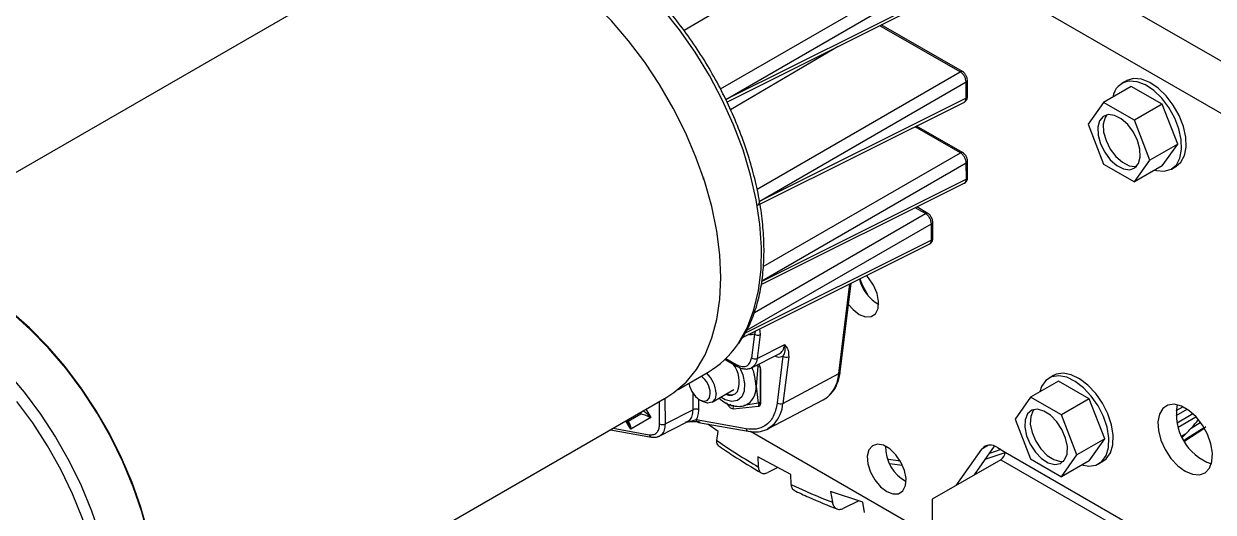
# Model space of a CAD drawing. Header units: inches. Extents: x 0 to 11, y 0 to 8.4.
# Drawn here: x 7.8541 to 8.3345, y 5.6739 to 5.8712 of the extents above; entities that cross this region are included whole.
import ezdxf

# ---------------------------------------------------------------- set-up
doc = ezdxf.new("R2010")
doc.units = ezdxf.units.IN
doc.header["$MEASUREMENT"] = 0

msp = doc.modelspace()

# ---------------------------------------------------------------- linework, layer by layer
at = {"color": 7, "linetype": 'Continuous', "lineweight": 25}
for p, q in [((8.901587442203205, 5.530515449699148), (8.200669138360428, 5.935146973683493)), ((8.88331903245737, 5.519969321233534), (8.191535675770107, 5.919327352474451)), ((8.189592095749909, 5.90900264475784), (8.120763934729373, 5.868536060748371)), ((8.008873066935646, 5.902299387988832), (7.781184683393579, 5.77085768198538)), ((8.135418311741613, 5.844887431968063), (8.21809561908075, 5.892633255007615)), ((8.13756667079801, 5.840687780977347), (8.220457305654502, 5.888556799827467)), ((8.220472138090651, 5.881942463039251), (8.13762110935215, 5.840568975549012)), ((8.13806497312947, 5.8396002976144), (8.219861455649353, 5.88044717420495)), ((8.23231104451165, 5.851807685530436), (8.199846126798343, 5.870452078544232)), ((8.233185245595106, 5.851914883186875), (8.200413571359867, 5.87073544449424)), ((8.182973476972503, 5.862026348928975), (8.13950065728853, 5.836467094057335)), ((8.150267076260867, 5.804427613348158), (8.23231104451165, 5.851807685530436)), ((8.151132941163105, 5.799487326977501), (8.234672731085402, 5.847731230350286)), ((8.234687563521462, 5.841116893562025), (8.234672731085402, 5.847731230350288)), ((8.23521756602329, 5.841820771402035), (8.235202733587231, 5.848435108190297)), ((8.301376242239948, 5.84594947250118), (8.290180384871162, 5.839486241615917)), ((8.299387618641564, 5.848200800106226), (8.297619851688598, 5.847180289966448)), ((8.313861835789968, 5.83874169276666), (8.301376242239948, 5.84594947250118)), ((8.234687563521575, 5.841116893562082), (8.151133154577279, 5.799392157661434)), ((8.151364117168383, 5.798317162826491), (8.234076881080771, 5.83962160472803)), ((8.290180384871162, 5.839486241615917), (8.283937588096151, 5.830603861568092)), ((8.30266597842118, 5.832278461881396), (8.290180384871162, 5.839486241615917)), ((8.313861835789968, 5.83874169276666), (8.30266597842118, 5.832278461881396)), ((8.320104632564977, 5.822651532984313), (8.313861835789968, 5.83874169276666)), ((8.30890877519619, 5.816188302099049), (8.30266597842118, 5.832278461881396)), ((8.232384381857392, 5.819103826098046), (8.214061552229243, 5.829626509067053)), ((8.233258582940849, 5.819211023754486), (8.214628996790768, 5.829909875017062)), ((8.283937588096151, 5.830603861568092), (8.290180384871162, 5.814513701785745)), ((8.320104632564977, 5.822651532984313), (8.30890877519619, 5.816188302099049)), ((8.313861835790211, 5.813769152936628), (8.320104632564977, 5.822651532984313)), ((8.152726632579311, 5.773101786080471), (8.232384381857392, 5.819103826098046)), ((8.152155012621806, 5.767331357800935), (8.234746068431145, 5.815027370917898)), ((8.234760900867203, 5.808413034129636), (8.234746068431145, 5.815027370917898)), ((8.235290903369032, 5.809116911969645), (8.235276070932974, 5.815731248757907)), ((8.290180384871162, 5.814513701785745), (8.30266597842118, 5.807305922051224)), ((8.30266597842118, 5.807305922051224), (8.30890877519619, 5.816188302099049)), ((8.313861835790211, 5.813769152936628), (8.30266597842118, 5.807305922051224)), ((8.317618226341319, 5.812538335471221), (8.319385993294285, 5.813558845610999)), ((8.128351046039366, 5.808615142895334), (8.128899207952204, 5.808926298220751)), ((8.234760900867316, 5.808413034129693), (8.152122284193252, 5.767145619286043)), ((8.15189230278817, 5.765840441905991), (8.234150218426324, 5.806917745295546)), ((8.149153334919648, 5.754580719976709), (8.218315631117974, 5.794521676710445)), ((8.218315631117974, 5.794521676710445), (8.214134889574984, 5.796922649634663)), ((8.21918983220143, 5.794628874366884), (8.214702334136508, 5.797206015584671)), ((8.146118887218183, 5.747388018265388), (8.220677317691692, 5.790445221530277)), ((8.220692150127784, 5.783830884742036), (8.220677317691726, 5.790445221530297)), ((8.221222152629613, 5.784534762582045), (8.221207320193553, 5.791149099370307)), ((8.220692150127876, 5.783830884742081), (8.14542267081107, 5.746243411076068)), ((8.144382778207369, 5.74453378668607), (8.22008146768658, 5.782335595907783)), ((8.183256419935667, 5.729882126575746), (8.18771426119872, 5.766172317876002)), ((8.183784186809048, 5.730555295508005), (8.188188422993045, 5.766409101019972)), ((8.149164583508805, 5.74586547145534), (8.147982355725224, 5.736241245312026)), ((8.149608419089489, 5.747143325649639), (8.149164583510318, 5.745865471441938)), ((8.151469560679232, 5.745669438744176), (8.150287332897038, 5.736045212612152)), ((8.151241795647138, 5.747958988238308), (8.151469560679232, 5.745669438744176)), ((8.150287332897038, 5.736045212612152), (8.161424846547702, 5.74165803264985)), ((8.137282591194081, 5.735636795925566), (8.142217006592068, 5.732802992963678)), ((8.137647314407799, 5.735992144895487), (8.141868513060974, 5.733567937713629)), ((8.147786241159304, 5.732145485508764), (8.159494712624921, 5.73804604332753)), ((8.160711097342752, 5.7369041822723), (8.158394217343234, 5.718043031001821)), ((8.163016074514566, 5.736708149572427), (8.160699194515047, 5.717846998301947)), ((8.150588420827006, 5.732699616981558), (8.149812035153843, 5.724861538691966)), ((8.150021807328368, 5.733272113137057), (8.150588420827006, 5.732699616981558)), ((8.150588420827006, 5.732699616981558), (8.151186296555512, 5.733044763292978)), ((8.151465895203996, 5.731980922735571), (8.151496612511098, 5.718282929123171)), ((8.151740688098172, 5.717944627794894), (8.151709970791075, 5.731642621407294)), ((8.11832902662247, 5.723487535892075), (8.130428196414083, 5.730472237939209)), ((8.160699194515047, 5.717846998301947), (8.183256419935667, 5.729882126575746)), ((8.271913459690502, 5.726867839516532), (8.260717602321716, 5.72040460863127)), ((8.269924836092116, 5.729119167121578), (8.268157069139152, 5.7280986569818)), ((8.284399053240522, 5.719660059782012), (8.271913459690502, 5.726867839516532)), ((8.124395666291644, 5.715273865364855), (8.124380848228755, 5.721881792620255)), ((8.132062735342567, 5.71830927085863), (8.140898032253588, 5.723409779197991)), ((8.149812035153843, 5.724861538691966), (8.150629690147658, 5.717943680491986)), ((7.886176150320366, 5.588987420885433), (8.113864533862431, 5.720429126888885)), ((8.110895705959358, 5.709583913572564), (8.110875255686766, 5.718703453330067)), ((8.11321087723564, 5.70956411326237), (8.113187389391118, 5.720038219706288)), ((8.126710837567925, 5.715254065054664), (8.126701208235868, 5.719548143588051)), ((8.126996141399648, 5.719366305813911), (8.12815590494369, 5.718696570904871)), ((8.137743567922525, 5.71805965874525), (8.138816278521443, 5.716728435500794)), ((8.141052085485363, 5.716921176054054), (8.139601839159155, 5.716902595693144)), ((8.14058492673641, 5.715712712229472), (8.150862293678225, 5.716682947546071)), ((8.150629690147658, 5.717943680491986), (8.144891437008944, 5.717052018272143)), ((8.150629690147658, 5.717943680491986), (8.151496251459088, 5.718443935688843)), ((8.151134888030748, 5.717770004350455), (8.151577490854176, 5.718054655104583)), ((8.15463871635461, 5.707600092150793), (8.176966033611357, 5.719246497403699)), ((8.260717602321716, 5.72040460863127), (8.254474805546705, 5.711522228583444)), ((8.273203195871735, 5.713196828896749), (8.260717602321716, 5.72040460863127)), ((8.284399053240522, 5.719660059782012), (8.273203195871735, 5.713196828896749)), ((8.29064185001553, 5.703569899999665), (8.284399053240522, 5.719660059782012)), ((8.319496001032268, 5.715002879496268), (8.322133152918484, 5.716525274875083)), ((8.098131436275049, 5.710696753803449), (8.103247771622433, 5.713682029362492)), ((8.107325939722866, 5.712099103039925), (8.09930663601267, 5.707420005650653)), ((8.103247771622433, 5.713682029362492), (8.102551688632262, 5.713898360348783)), ((8.105348236476573, 5.715512773055562), (8.107325939722866, 5.712099103039925)), ((8.12439566630451, 5.715273865371423), (8.11321087723564, 5.70956411326237)), ((8.254474805546705, 5.711522228583444), (8.260717602321714, 5.695432068801098)), ((8.279445992646744, 5.697106669114402), (8.273203195871735, 5.713196828896749)), ((8.319478140512135, 5.712953851612964), (8.323916498683618, 5.715516061247194)), ((8.319885711666592, 5.710075168365476), (8.326205557731075, 5.713723537840775)), ((8.320351540932679, 5.708305368652217), (8.327505213709989, 5.712435096042839)), ((8.091021630913282, 5.70724219970798), (8.107609040875673, 5.704261455864327)), ((8.09208009719317, 5.707853239285016), (8.10672530657024, 5.705221507279316)), ((8.09930663601267, 5.707420005650653), (8.09730737652884, 5.710870883413137)), ((8.09760495883907, 5.711042674024166), (8.098131436204444, 5.710696753835159)), ((8.110711706610875, 5.704595310359045), (8.122338950935488, 5.710530932604233)), ((8.121706691230399, 5.710299432909241), (8.122034227014854, 5.71049959301607)), ((8.123015267786315, 5.710425305177469), (8.121706691230399, 5.710299432909241)), ((8.12569929290873, 5.711156498193246), (8.123015267786315, 5.710425305177469)), ((8.145816072880718, 5.707541529479532), (8.12569929290873, 5.711156498193246)), ((8.126583027214162, 5.710196446778259), (8.14669980718615, 5.706581478064544)), ((8.134513936547828, 5.706488090325226), (8.130407586585143, 5.709509176624234)), ((8.146675663595541, 5.706586158928784), (8.14669980718615, 5.706581478064544)), ((8.322969718430599, 5.702769025076638), (8.330666510959386, 5.70767080439446)), ((8.325593027112934, 5.707900755007381), (8.329176306290764, 5.710149987737872)), ((8.331414182204192, 5.708426670171637), (8.330666510959386, 5.70767080439446)), ((8.134048709212179, 5.702840753519818), (8.134513936547828, 5.706488090325226)), ((8.213327440718633, 5.668589497545011), (8.147530911195094, 5.70657302553683)), ((8.29064185001553, 5.703569899999665), (8.279445992646744, 5.697106669114402)), ((8.284399053240522, 5.694687519951839), (8.29064185001553, 5.703569899999665)), ((8.321808987200791, 5.704820967342663), (8.323489413973508, 5.705685783824817)), ((8.202909228230038, 5.700146941026447), (8.202114688340854, 5.700265541914855)), ((8.23062340729799, 5.684692922173379), (8.240969252052158, 5.699413203536706)), ((8.237989102935359, 5.688945047755794), (8.246152992261068, 5.70056079791921)), ((8.243666320567913, 5.700970188049499), (8.240969252052158, 5.699413203536706)), ((8.248699387525154, 5.699203508043921), (8.24405982040725, 5.697582589820965)), ((8.247348131590652, 5.699983571490827), (8.250461240869013, 5.698186411758049)), ((8.250461240869013, 5.698186411758049), (8.377478163390455, 5.624861103159479)), ((8.273203195871734, 5.688224289066576), (8.279445992646744, 5.697106669114402)), ((8.163931330036192, 5.689180436088989), (8.150612916515689, 5.696281313306125)), ((8.150612916515689, 5.696281313306125), (8.150743613817113, 5.692256159402805)), ((8.203741434715095, 5.693605591895642), (8.20893605500886, 5.692926664545193)), ((8.248693473916047, 5.695124549588551), (8.220998458319537, 5.679136557398666)), ((8.248693473916047, 5.695124549588551), (8.37394234214932, 5.622819917004843)), ((8.260717602321714, 5.695432068801098), (8.273203195871734, 5.688224289066576)), ((8.284399053240522, 5.694687519951839), (8.273203195871734, 5.688224289066576)), ((8.288155443791872, 5.693456702486572), (8.289923210744838, 5.694477212626351)), ((8.158635347643058, 5.692004054732447), (8.154531713436347, 5.689922880456113)), ((8.164062027337616, 5.685155282185671), (8.163931330036192, 5.689180436088989)), ((8.192950732583949, 5.678006329468168), (8.179923028303785, 5.682277670322552)), ((8.179923028303785, 5.682277670322552), (8.180645679070915, 5.677997001585847)), ((8.191275168894752, 5.678555689776467), (8.185069350959235, 5.675408262844412)), ((8.19367338335108, 5.673725660731462), (8.192950732583949, 5.678006329468168)), ((8.220998458319537, 5.679136557398666), (8.220998458319563, 5.670632306233855))]:
    msp.add_line(p, q, dxfattribs=at)
at = {"color": 7, "linetype": 'Continuous', "lineweight": 25, "flags": 128}
for points in [[(8.113864533862431, 5.720429126888885), (8.116673117893574, 5.722234044379132), (8.121548200634416, 5.726408628376414), (8.125763945272931, 5.731514004023813), (8.129274163228658, 5.737494235757366), (8.13204039581911, 5.744283802906759), (8.13403233562116, 5.751808317553492), (8.135228158525495, 5.759985339540492), (8.135614762846131, 5.768725279703715), (8.135187912865229, 5.777932381429784), (8.133952285240506, 5.78750576978548), (8.13192141776679, 5.797340556724613), (8.129117561053107, 5.807328990263422), (8.12557143474036, 5.817361635033838), (8.121321890930504, 5.827328571280292), (8.116415488514793, 5.83712059916355), (8.110905983064828, 5.846630435177013), (8.104853737875253, 5.855753887567254), (8.098325062610881, 5.864390997880682), (8.09139148680412, 5.87244713612927), (8.084128976162456, 5.879834037576511), (8.076617100272255, 5.886470769784341), (8.06893816081773, 5.892284619325867), (8.061176289866468, 5.897211888448883)], [(8.142321692288892, 5.74157250128969), (8.142923588781347, 5.742463048329447), (8.146347586346536, 5.748671426506475), (8.148998773534435, 5.755699843353448), (8.150847111334844, 5.763468664099077), (8.151871657341927, 5.771889864900047), (8.152060803040033, 5.780868030186348), (8.151412405332827, 5.790301433757787), (8.149933810825416, 5.800083191382508), (8.147641772584388, 5.810102471838029), (8.144562260318864, 5.820245752673286), (8.140730166133324, 5.830398106463369), (8.136188909186114, 5.840444502983161), (8.130989943733045, 5.850271112545753), (8.125192176130097, 5.85976659573829), (8.118861297400887, 5.868823364941999), (8.112069038931102, 5.877338803342899)], [(8.302315738156059, 5.849104765144122), (8.29959020421073, 5.848313105310997), (8.299387618641564, 5.848200800106226)], [(8.31092355735867, 5.812072920903413), (8.311553628122555, 5.811901878000863), (8.314690106826824, 5.811634370433324), (8.317415640772152, 5.812426030266448), (8.319571831832551, 5.814230849108301), (8.321033370021025, 5.816943937448045), (8.321715316050536, 5.820407620453048), (8.321578037696622, 5.824420601457035), (8.320629513078226, 5.828749660590646), (8.318924866998419, 5.833143208672528), (8.316563167291228, 5.837345908658055), (8.313681667359205, 5.841113514900266), (8.31044782950457, 5.84422706781905), (8.307049592628912, 5.846505619036075), (8.30368444990736, 5.847816747436805), (8.300547971203093, 5.848084255004344)], [(8.319385993294285, 5.813558845610999), (8.321339598785517, 5.81525135924808), (8.322801136973991, 5.817964447587824), (8.323483083003502, 5.821428130592827), (8.32334580464959, 5.825441111596813), (8.322397280031192, 5.829770170730425), (8.320692633951387, 5.834163718812305), (8.318330934244196, 5.838366418797833), (8.315449434312171, 5.842134025040044), (8.312215596457536, 5.845247577958828), (8.30881735958188, 5.847526129175853), (8.305452216860328, 5.848837257576582), (8.302315738156059, 5.849104765144122)], [(8.292098045167913, 5.834543671531542), (8.289994776059569, 5.833791077674571), (8.288520764079378, 5.83202094919849), (8.287820295790004, 5.829406558611745), (8.287961937908062, 5.826203820680499), (8.288931825516158, 5.822726241708248), (8.290635019257607, 5.819314231354515), (8.292904798662148, 5.816301780965597), (8.29551898190718, 5.813983770174536), (8.298221674522596, 5.812587102028092), (8.300748318124429, 5.8122484921356), (8.302851587232773, 5.813001085992569), (8.304325599212964, 5.814771214468651), (8.305026067502338, 5.817385605055396), (8.304884425384278, 5.820588342986642), (8.303914537776183, 5.824065921958893), (8.302211344034733, 5.827477932312626), (8.299941564630194, 5.830490382701545), (8.297327381385161, 5.832808393492606), (8.294624688769746, 5.834205061639048), (8.292098045167913, 5.834543671531542)], [(8.291529909035535, 5.834458109642094), (8.290759935553135, 5.833313595375543), (8.290059467263761, 5.830699204788798), (8.29020110938182, 5.827496466857551), (8.291170996989916, 5.824018887885301), (8.292874190731366, 5.820606877531568), (8.295143970135905, 5.817594427142649), (8.297758153380938, 5.815276416351587), (8.300460845996353, 5.813879748205145), (8.302987489598186, 5.813541138312654), (8.303555625730638, 5.813626700202145)], [(8.191535675770101, 5.753773702864628), (8.194080378031558, 5.752795031155599), (8.19634932231786, 5.752903120986752), (8.19809663330929, 5.754086259147694), (8.199132962747605, 5.756216234260408), (8.199346008257855, 5.759062230471461), (8.198712683053259, 5.762315839931206), (8.197301617746792, 5.765624483569725), (8.195265723159343, 5.76862961850989), (8.194454114462546, 5.769538012170242)], [(7.885967833917733, 5.589348274578092), (7.886797118183788, 5.589842439936644), (7.891965363182759, 5.593715227350926), (7.896473216450377, 5.598564778193786), (7.900269602207871, 5.604336145116388), (7.903311505887651, 5.610963936225382), (7.905564461505542, 5.618373055999169), (7.907002942174158, 5.626479556150179), (7.907610649332736, 5.635191586792509), (7.907380697416341, 5.644410437137828), (7.906315691872071, 5.654031653928061), (7.904427699638296, 5.66394622493253), (7.901738112421429, 5.674041814100091), (7.898277404319343, 5.684204034371485), (7.894084786537659, 5.69431774373042), (7.889207763111133, 5.704268349808626), (7.883701592663946, 5.713943108263176), (7.877628662307417, 5.723232400214942), (7.871057780769107, 5.732030974274299), (7.864063398762435, 5.740239139081422), (7.856724765430352, 5.747763892849229), (7.849125030420877, 5.754519977110793), (7.841350301768369, 5.760430842731837), (7.833488670255086, 5.765429517243009)], [(8.19178050377416, 5.768202885738451), (8.192716406707738, 5.76582566747809), (8.194949220694085, 5.761542355657876)], [(7.816716691300799, 5.755747259885344), (7.824578322814085, 5.750748585374169), (7.832353051466593, 5.744837719753126), (7.839952786476067, 5.738081635491561), (7.847291419808151, 5.730556881723754), (7.854285801814822, 5.722348716916631), (7.860856683353132, 5.713550142857275), (7.866929613709661, 5.704260850905508), (7.872435784156848, 5.694586092450958), (7.877312807583373, 5.684635486372753), (7.881505425365056, 5.674521777013818), (7.884966133467144, 5.664359556742424), (7.887655720684011, 5.654263967574861), (7.889543712917786, 5.644349396570393), (7.890608718462056, 5.63472817978016), (7.89083867037845, 5.625509329434841), (7.890230963219872, 5.616797298792511), (7.888792482551256, 5.608690798641502), (7.886539526933364, 5.601281678867714), (7.883497623253585, 5.594653887758721), (7.88084412267863, 5.590416914068371)], [(7.881295024755062, 5.58665071926756), (7.883503725935022, 5.587594283644374), (7.888984734351507, 5.590792338375678), (7.89385981709235, 5.594966922372961), (7.898075561730865, 5.60007229802036), (7.901585779686591, 5.606052529753915), (7.904352012277045, 5.612842096903306), (7.906343952079094, 5.620366611550041), (7.907539774983428, 5.628543633537038), (7.907926379304064, 5.637283573700262), (7.907499529323163, 5.646490675426332), (7.90626390169844, 5.656064063782027), (7.904233034224723, 5.665898850721161), (7.901429177511041, 5.675887284259969), (7.897883051198293, 5.685919929030385), (7.893633507388436, 5.695886865276838), (7.888727104972728, 5.705678893160098), (7.88321759952276, 5.715188729173561), (7.877165354333187, 5.724312181563801), (7.870636679068815, 5.732949291877229), (7.863703103262054, 5.741005430125816), (7.856440592620389, 5.748392331573058), (7.848928716730187, 5.755029063780888)], [(8.187139437724591, 5.757869569480611), (8.188990973508647, 5.755733081848509), (8.191535675770101, 5.753773702864628)], [(8.143191184907568, 5.732437133849296), (8.144440785574119, 5.729401491041314), (8.145157614419402, 5.725937900790463), (8.145023233388045, 5.722859175871834), (8.144050796631682, 5.720466683331204), (8.142335493035393, 5.718994617007925), (8.140045228466406, 5.718587073010207), (8.137404189977943, 5.719283944584074), (8.135572091194911, 5.720335178869525)], [(8.122699033161494, 5.726010286968785), (8.122966913750043, 5.724797419033345), (8.123914814140115, 5.722616611212952), (8.125331926661401, 5.720708168561616), (8.127002508778695, 5.71936263417293), (8.128672229508503, 5.718784853460273), (8.130086889005767, 5.719062788299547), (8.13103111818595, 5.720154125630961), (8.131361166715825, 5.721892719238805)], [(8.285227324277377, 5.72083854090147), (8.282090845573109, 5.724192334564314), (8.278725702851556, 5.726766517248718), (8.2753274659759, 5.728411486813836), (8.272093628121265, 5.729031643607767), (8.26921212818924, 5.728590946371823), (8.26685042848205, 5.727115006827491), (8.265145782402245, 5.724689601216263), (8.264406151611428, 5.722533962811642)], [(8.286995091230343, 5.721859051041247), (8.283858612526075, 5.725212844704092), (8.280493469804522, 5.727787027388496), (8.277095232928867, 5.729431996953615), (8.273861395074231, 5.730052153747546), (8.270979895142206, 5.729611456511602), (8.269924836092116, 5.729119167121578)], [(8.133681069878786, 5.721894456336381), (8.133263300809407, 5.719693778048712), (8.132068113707582, 5.718312384283699), (8.130277464975165, 5.7179605797197), (8.128163964649396, 5.718691923412468), (8.12815590494369, 5.718696570904871)], [(8.176966033611357, 5.719246497403699), (8.17873178458079, 5.720425516202043), (8.179497668569775, 5.72113411813006)], [(8.289923210744838, 5.694477212626351), (8.29122985140194, 5.695460862780659), (8.292934497481745, 5.697886268391887), (8.293883022100143, 5.701120184311876), (8.294020300454056, 5.704974667102163), (8.293338354424545, 5.709225708233451), (8.291876816236071, 5.713626252647095), (8.289720625175672, 5.717920556697103), (8.286995091230343, 5.721859051041247)], [(7.851677543859668, 5.576723637708611), (7.858085893289244, 5.578069643440611), (7.863984275948414, 5.580480564271912), (7.86930353869344, 5.583928134360091), (7.873981318032084, 5.588371934098006), (7.877962771278538, 5.593759863996739), (7.881201219533762, 5.600028755504455), (7.883658694952906, 5.607105111599929), (7.885306385883572, 5.614905968477916), (7.886124974656096, 5.623339868223913), (7.886104864065562, 5.632307931074585), (7.885246289890258, 5.641705014692588), (7.883559318127388, 5.651420946864337), (7.881063726978456, 5.661341817168477), (7.877788774967946, 5.671351312471432), (7.873772857913861, 5.681332080592543), (7.869063058771872, 5.691167106151094), (7.863714595630713, 5.700741082464659), (7.857790174330564, 5.709941763414533), (7.851359253294417, 5.718661279428842)], [(8.281460774809222, 5.692991287918765), (8.284218884809759, 5.692523715860605), (8.287100384741782, 5.692964413096548), (8.289462084448974, 5.694440352640881), (8.29116673052878, 5.696865758252109), (8.292115255147175, 5.700099674172098), (8.292252533501092, 5.703954156962385), (8.291570587471579, 5.708205198093673), (8.290109049283105, 5.712605742507317), (8.287952858222706, 5.716900046557324), (8.285227324277377, 5.72083854090147)], [(8.323133322810813, 5.690483372624431), (8.32611418416124, 5.689235675937523), (8.32887396866184, 5.689026751090299), (8.331207995721376, 5.689872093082909), (8.332943161230306, 5.691709006766946), (8.333950775900687, 5.694401256657782), (8.334156109561947, 5.697749170897241), (8.33354393355577, 5.70150445000187), (8.332159650176013, 5.705388582099737), (8.330105925388281, 5.709113498881865), (8.327535074564913, 5.712402940310884), (8.324637765950616, 5.715012943564198), (8.32162887967101, 5.716749936640477), (8.318731571056714, 5.71748509470947), (8.316160720233345, 5.717163894460323), (8.314106995445613, 5.715810157846123), (8.312722712065856, 5.713524285318611), (8.312110536059679, 5.710475809585982), (8.312315869720939, 5.706890822147477), (8.31332348439132, 5.703035205121182), (8.31505864990025, 5.699194911983667), (8.317392676959788, 5.695654759708765), (8.320152461460385, 5.692677305195589), (8.323133322810813, 5.690483372624431)], [(8.271285535574982, 5.710468342262911), (8.26875889197315, 5.713046932978735), (8.266056199357735, 5.714770727305138), (8.263442016112702, 5.715470988243071), (8.26117223670816, 5.715079169372925), (8.259469042966712, 5.71363362465567), (8.258499155358615, 5.711275854079935), (8.258357513240558, 5.708236652657227), (8.259057981529931, 5.704813518598161), (8.260531993510122, 5.701341532114816), (8.262635262618467, 5.698160555434935), (8.2651619062203, 5.695581964719111), (8.267864598835715, 5.693858170392708), (8.270478782080747, 5.693157909454775), (8.272748561485287, 5.693549728324921), (8.274451755226735, 5.694995273042176), (8.275421642834832, 5.697353043617911), (8.275563284952892, 5.700392245040619), (8.274862816663518, 5.703815379099685), (8.273388804683327, 5.70728736558303), (8.271285535574982, 5.710468342262911)], [(8.26206712648605, 5.715376476657403), (8.26170821444047, 5.714926270832723), (8.260738326832373, 5.712568500256988), (8.260596684714315, 5.709529298834279), (8.261297153003689, 5.706106164775213), (8.26277116498388, 5.702634178291869), (8.264874434092224, 5.699453201611987), (8.267401077694057, 5.696874610896163), (8.270103770309472, 5.69515081656976), (8.272717953554505, 5.694450555631827), (8.274092843181137, 5.694545067217485)], [(8.157103977572232, 5.709445574709807), (8.156339930657724, 5.708736018834737), (8.15463871635461, 5.707600092150793)], [(8.330746671092546, 5.708000790844973), (8.325212795448795, 5.704470118183677), (8.322842284575762, 5.70295792827063)], [(8.107631926306027, 5.704257647976149), (8.107774966228028, 5.704247273013266), (8.107826807146406, 5.704249068731047)], [(8.323489413973508, 5.705685783824817), (8.322620451026166, 5.70481338647163), (8.32201472950895, 5.704219302667611)], [(8.202584219226145, 5.682242362209297), (8.2051289214876, 5.68126369050027), (8.207397865773903, 5.681371780331422), (8.209145176765334, 5.682554918492364), (8.210181506203648, 5.684684893605078), (8.210394551713897, 5.687530889816132), (8.209761226509302, 5.690784499275876), (8.208350161202835, 5.694093142914396), (8.206314266615387, 5.69709827785456), (8.203874163515664, 5.699474251096131), (8.201294274936625, 5.700963589071361), (8.198854171836903, 5.701404898901174), (8.196818277249452, 5.70075035781788), (8.195407211942985, 5.699070895504108), (8.194773886738393, 5.696548507761096), (8.194986932248641, 5.69345653443968), (8.196023261686955, 5.690130038826143), (8.197770572678387, 5.686929498336109), (8.20003951696469, 5.684201741193178), (8.202584219226145, 5.682242362209297)], [(8.242498047487198, 5.695360467089079), (8.243112278844947, 5.695534508321065), (8.250458093337723, 5.698062832655809)], [(8.208102829389869, 5.69453235698052), (8.203295167375037, 5.695169774492612), (8.203061030541665, 5.695206271910565)]]:
    msp.add_lwpolyline(points, dxfattribs=at)
at = {"color": 7, "linetype": 'Continuous', "lineweight": 25}
for centre, radius, start, end in [((8.232832863386216, 5.851170273551567), 0.0008237651174097284, 64.65967842437037, 129.305555375692), ((8.234383899120985, 5.848500168112652), 0.0008213946591384338, 290.5874152626519, 355.474534133264), ((8.301571604998848, 5.84034487187873), 0.007806784057014063, 97.5343788405743, 170.6321846093241), ((8.234375866499635, 5.841903071933806), 0.0008457135836971453, 291.6268961537868, 354.4154287593671), ((8.232906200731955, 5.818466414119194), 0.0008237651173953665, 64.65967842372991, 129.3055553762617), ((8.234457236466723, 5.815796308680265), 0.0008213946591421156, 290.5874152629345, 355.47453413316), ((8.234449203845342, 5.809199212501447), 0.0008457135837365489, 291.6268961551363, 354.4154287575053), ((8.218837449992535, 5.793884264731619), 0.0008237651173731857, 64.65967842301605, 129.3055553772053), ((8.220388485727293, 5.791214159292665), 0.0008213946591528106, 290.5874152609473, 355.4745341331569), ((8.220380453105951, 5.784617063113821), 0.000845713583705007, 291.6268961523586, 354.4154287591028), ((8.20802097724629, 5.772408559137825), 0.01700320778971419, 194.6813192333944, 239.3752174424893), ((8.150487936034176, 5.747776494823622), 0.002324493980574517, 235.2980298470057, 294.9796323281063), ((8.11178175203224, 5.762373008528317), 0.03695062993054454, 300.3068802308675, 325.7415380582366), ((8.149305708251786, 5.738152268693456), 0.002324493982339584, 235.2980302217142, 294.9796323131987), ((8.162034449869312, 5.738815205653731), 0.002324493982339551, 235.2980302217502, 294.9796323132384), ((8.131559463380567, 5.726598236239618), 0.01146838121775323, 339.690008261857, 38.87509177664842), ((8.14266800506658, 5.733470357199402), 0.0008054249957543218, 173.0412882427238, 235.9888501023279), ((8.129034940867939, 5.724345052206232), 0.02078351282279541, 1.423991351712758, 22.68213587378177), ((8.151874750811224, 5.732018690631747), 0.00041058557770724, 185.2611096213119, 246.3386945802229), ((8.121716667719202, 5.721394347440966), 0.009657366895005593, 2.958082693248121, 51.28735255291581), ((8.12138884934731, 5.721228398508718), 0.01231025258165874, 3.101556729251275, 46.44882307138594), ((8.168597101947562, 5.730999272240763), 0.01470182363903367, 317.8544964508083, 355.6420719829339), ((8.182884718862994, 5.730717011592006), 0.0009138898608710051, 293.9992161741145, 349.8076354286191), ((8.139289764295437, 5.724991751194301), 0.003845491026905901, 244.4254524539482, 321.873961349685), ((8.139707650079663, 5.725543389228591), 0.004187758927618942, 245.6842278769518, 293.9108219342328), ((8.141890692468325, 5.724088644074215), 0.007958959481714238, 306.7769839942301, 5.572775990278392), ((8.14128151902843, 5.71475960779597), 0.003154947430398277, 120.538787330241, 141.387906762416), ((8.141418232165572, 5.716081456284942), 0.0009112464632113122, 127.9754072861316, 203.8697582313371), ((8.151695599107384, 5.717051691601543), 0.0009112464632095873, 127.9754072860779, 203.8697582314333), ((8.151905498349025, 5.718320731843438), 0.0004106296069663923, 185.2821507322958, 246.3367811289499), ((8.146560136180694, 5.718927556895298), 0.01418028834177536, 318.0352373507755, 355.629741864384), ((8.159717569869793, 5.719954054383243), 0.002324493982332305, 235.2980302216616, 294.9796323133216), ((8.340784886802561, 5.713431853801672), 0.0212143485339398, 169.4878725944172, 250.5067508728775), ((8.095941184413658, 5.716616458301456), 0.007873823076325366, 338.1189064834849, 344.0492989731034), ((8.125533532199539, 5.712958215895836), 0.002580110712842252, 62.85136902817566, 116.1686197188043), ((8.097938184351163, 5.711484830161788), 0.0008114250275844592, 234.7514284444612, 283.7781760471893), ((8.11207301132711, 5.711879762727728), 0.002580110709292713, 242.8513690035832, 296.1686200917603), ((8.126872843856434, 5.711349992737134), 0.001189395630299198, 189.36266620433, 255.8969199413428), ((8.146994945824858, 5.707737823674981), 0.001195103689891429, 189.4535911605319, 254.5047432581403), ((8.258905201461234, 5.769129426765407), 0.09053295717805591, 315.5104209056536, 317.443756604581), ((8.257150292040022, 5.77072995008817), 0.09290810373030292, 317.4486294484952, 320.2002603915267), ((8.107893941218727, 5.70541242226538), 0.001184126460116, 189.2782125420001, 257.2162015515927), ((8.27430745697694, 5.905609953171566), 0.2465519512231636, 235.3277610255096, 239.9227238423448), ((8.218390383067442, 5.70041706036848), 0.01626503594346198, 179.3863820837006, 240.6082413835571), ((8.244450342671731, 5.696436623545279), 0.004580176890366427, 50.75183192260621, 139.4672041395399), ((8.246623200615586, 5.6983610638887), 0.003842012018939264, 302.6054783400952, 357.3945215143569), ((8.246826190102036, 5.854106860911746), 0.1881343737654777, 243.9011928633343, 249.4042285680159)]:
    msp.add_arc(centre, radius, start, end, dxfattribs=at)
for points, knots in [([(8.142886251073788, 5.742073437147325), (8.144018926612134, 5.743817792461108), (8.146363815926016, 5.747428994430637), (8.149064071410574, 5.75380077799031), (8.15116778877686, 5.760912395144212), (8.1525255418377, 5.768648197893295), (8.153140960673419, 5.77690589788639), (8.153003369628985, 5.78560337594819), (8.152118339942596, 5.794648057592732), (8.15049790519209, 5.803948280826027), (8.148161504345623, 5.813411864496857), (8.145134736118635, 5.82294644588801), (8.141449239203917, 5.832459389075032), (8.137142390938449, 5.841858405102617), (8.132257028651322, 5.851052250586555), (8.126841129476285, 5.859951450497575), (8.120947414477163, 5.86846909681056), (8.114632769811505, 5.876521793727936), (8.107957584707956, 5.884030476383596), (8.100985055578345, 5.890921098923182), (8.09378064206987, 5.897124996108243), (8.086411384923467, 5.902579536611544), (8.078945813145998, 5.907227365858359), (8.071452604095137, 5.911020159187706), (8.064006553020683, 5.913904751041311), (8.056671041377422, 5.915875858566871), (8.049566131144966, 5.916786632433952), (8.044561005020853, 5.916986061845901), (8.042056579896572, 5.916584237941031), (8.041721153342175, 5.916530420237886)], [0, 0, 0, 0, 0.03531905964244578, 0.07311827856110506, 0.1111863756035788, 0.1494512161886682, 0.1878314512133069, 0.2262619295802881, 0.2646950184721729, 0.3031093211119712, 0.3414986174228143, 0.3798632542564185, 0.4182071090718958, 0.4565358353746689, 0.4948559304060888, 0.533174283035316, 0.5714970366110009, 0.6098299620195398, 0.6481802986072873, 0.6865551609227531, 0.7249611369082701, 0.7634034355334228, 0.8018842364504131, 0.8403997419729768, 0.8789338942197562, 0.9174407048808978, 0.9558548546201765, 0.9940874838442462, 1, 1, 1, 1]), ([(8.234672731085402, 5.847731230350288), (8.234631450087095, 5.848105619027784), (8.234548891272974, 5.84885436751989), (8.233997421119017, 5.850064546568352), (8.233222298153805, 5.851144170683005), (8.232614803531353, 5.851586508231066), (8.23231104451165, 5.851807685530436)], [0, 0, 0, 0, 0.250009637396914, 0.5000000007063217, 0.7499903636625501, 1, 1, 1, 1]), ([(8.235202732513873, 5.848435518804384), (8.235171778166542, 5.848755893438756), (8.235109801618977, 5.849397344978747), (8.234641592913597, 5.850434979259989), (8.233973983482066, 5.851356927939197), (8.233448220895545, 5.851728881086904), (8.233185554323546, 5.851914705755219)], [0, 0, 0, 0, 0.2496569591460339, 0.4998611741775128, 0.750134843616277, 1, 1, 1, 1]), ([(8.233911803451283, 5.839563541288501), (8.233935992854935, 5.839567696899425), (8.234215467570644, 5.839615709169518), (8.23455680482449, 5.840128026099945), (8.234643976169131, 5.840787262604035), (8.234687563521575, 5.841116893562086)], [0, 0, 0, 0, 0.04523246339920712, 0.522597829680232, 0.9999999999999999, 0.9999999999999999, 0.9999999999999999, 0.9999999999999999]), ([(8.233920600536182, 5.83954359024304), (8.234107308479338, 5.839658465122715), (8.234480982586767, 5.839888373756505), (8.234893968303393, 5.840444437840798), (8.235167230247034, 5.841101844049562), (8.235201033859253, 5.841584918430329), (8.235217565018608, 5.841821158850946)], [0, 0, 0, 0, 0.2549116128875105, 0.5101757740425668, 0.760458666872484, 1, 1, 1, 1]), ([(8.234746068431145, 5.815027370917898), (8.234704787433017, 5.815401759594581), (8.234622228619198, 5.816150508085575), (8.23407075846639, 5.817360687133264), (8.233295635501051, 5.818440311249288), (8.232688140877736, 5.818882648798132), (8.232384381857392, 5.819103826098048)], [0, 0, 0, 0, 0.2500096368809855, 0.5000000000183051, 0.7499903631464726, 0.9999999999999999, 0.9999999999999999, 0.9999999999999999, 0.9999999999999999]), ([(8.235276069859616, 5.815731659371997), (8.235245115512283, 5.816052034006368), (8.235183138964718, 5.816693485546359), (8.234714930259338, 5.817731119827598), (8.234047320827807, 5.818653068506806), (8.233521558241286, 5.819025021654515), (8.233258891669289, 5.81921084632283)], [0, 0, 0, 0, 0.2496569591459803, 0.4998611741774282, 0.7501348436162207, 1, 1, 1, 1]), ([(8.233985140797216, 5.806859681855545), (8.234009330200163, 5.806863837466325), (8.234288804915415, 5.806911849736075), (8.23463014216969, 5.807424166666156), (8.234717313514672, 5.808083403171026), (8.234760900867316, 5.808413034129696)], [0, 0, 0, 0, 0.04523246206789602, 0.5225978286837822, 1, 1, 1, 1]), ([(8.233993937881923, 5.806839730810651), (8.234180645825079, 5.806954605690327), (8.23455431993251, 5.807184514324118), (8.234967305649135, 5.807740578408409), (8.235240567592777, 5.808397984617178), (8.235274371204994, 5.808881058997944), (8.23529090236435, 5.809117299418561)], [0, 0, 0, 0, 0.2549116128871572, 0.5101757740426006, 0.7604586668727216, 1, 1, 1, 1]), ([(8.151133154577279, 5.799392157661436), (8.151089567224755, 5.79906252670304), (8.151002395879994, 5.798403290198532), (8.150661058625937, 5.797890973268329), (8.15038158391049, 5.797842960998435), (8.150357394507253, 5.797838805387595)], [0, 0, 0, 0, 0.4774021709071025, 0.9547675373852766, 1, 1, 1, 1]), ([(8.220677317691692, 5.790445221530279), (8.220636036693636, 5.790819610206667), (8.220553477879939, 5.79156835869726), (8.22000200772756, 5.792778537744669), (8.219226884762184, 5.793858161861201), (8.218619390138551, 5.794300499410332), (8.218315631117974, 5.794521676710445)], [0, 0, 0, 0, 0.2500096366917468, 0.4999999997659549, 0.7499903629571942, 1, 1, 1, 1]), ([(8.221207319120197, 5.791149509984396), (8.221176364772864, 5.791469884618767), (8.2211143882253, 5.792111336158758), (8.22064617951992, 5.793148970439997), (8.21997857008839, 5.794070919119206), (8.219452807501867, 5.794442872266916), (8.219190140929868, 5.79462869693523)], [0, 0, 0, 0, 0.2496569591459542, 0.499861174177414, 0.7501348436161992, 1, 1, 1, 1]), ([(8.21991639005803, 5.78227753246756), (8.219940579460445, 5.782281688078231), (8.22022005417536, 5.782329700347726), (8.220561391429932, 5.782842017277535), (8.220648562775109, 5.783501253782964), (8.220692150127876, 5.783830884742084)], [0, 0, 0, 0, 0.04523246106601253, 0.5225978279337229, 1, 1, 1, 1]), ([(8.219925187142504, 5.782257581423051), (8.22011189508566, 5.782372456302726), (8.220485569193091, 5.782602364936518), (8.220898554909715, 5.783158429020809), (8.221171816853358, 5.783815835229578), (8.221205620465577, 5.784298909610343), (8.22122215162493, 5.784535150030961)], [0, 0, 0, 0, 0.2549116128870144, 0.5101757740425253, 0.7604586668728237, 1, 1, 1, 1]), ([(8.149164583497509, 5.745865471463589), (8.148586450070246, 5.745692395553449), (8.147823978987006, 5.745464134445434), (8.146921835780514, 5.745648284597748), (8.146703730507152, 5.745692805377843)], [0, 0, 0, 0, 0.7582365285344264, 1, 1, 1, 1]), ([(8.159143512591811, 5.7379270922868), (8.159686925465595, 5.738280641450206), (8.160854766969585, 5.739040449335973), (8.161226230276988, 5.740746064117555), (8.161424846547622, 5.741658032649315)], [0, 0, 0, 0, 0.4653138905632893, 1, 1, 1, 1]), ([(8.161424846563925, 5.741658032658026), (8.161508221605553, 5.740761858253536), (8.161665249319896, 5.739074012398961), (8.161015743282478, 5.737596975405699), (8.160711097342752, 5.7369041822723)], [0, 0, 0, 0, 0.5309574935768642, 1, 1, 1, 1]), ([(8.161424845803417, 5.741658033228294), (8.16167701367557, 5.741285922741703), (8.162183202537644, 5.740538967222882), (8.162962747477753, 5.739084712042954), (8.162996032123795, 5.737601354906363), (8.163016074514566, 5.736708149572427)], [0, 0, 0, 0, 0.2831265787782315, 0.5683337830131564, 1, 1, 1, 1]), ([(8.141868513060974, 5.733567937713629), (8.142676943082103, 5.733210345022916), (8.144341601506612, 5.73247401699256), (8.146296755872228, 5.732974317906355), (8.147559124864182, 5.734305409797882), (8.147844003182746, 5.735608428119673), (8.147982355725224, 5.736241245312026)], [0, 0, 0, 0, 0.2727175706253899, 0.5615595531941737, 0.7870692622491805, 1, 1, 1, 1]), ([(8.150287332897038, 5.736045212612152), (8.15007902545791, 5.73513101054757), (8.149681272581645, 5.733385386376905), (8.148483680844153, 5.732612089204403), (8.147913280719461, 5.732243776039065)], [0, 0, 0, 0, 0.523710704712475, 1, 1, 1, 1]), ([(8.157450540226968, 5.737015869793685), (8.157806581139, 5.736870959905288), (8.15902131524347, 5.736376558903718), (8.16001128771474, 5.736685671309582), (8.160711097342752, 5.7369041822723)], [0, 0, 0, 0, 0.29310193129735, 1, 1, 1, 1]), ([(8.142217324866868, 5.732802810319531), (8.142721244953862, 5.732548722818209), (8.143737156494707, 5.732036478056313), (8.145268668243496, 5.731726250029137), (8.146738730797463, 5.731750604344227), (8.14758445376141, 5.732088243990196), (8.1480084072051, 5.732257499759208)], [0, 0, 0, 0, 0.2454075665126129, 0.4947458644033029, 0.7467205694341504, 1, 1, 1, 1]), ([(8.15080938291162, 5.733669016804565), (8.150896265047411, 5.73355016938546), (8.151084578686175, 5.73329257224256), (8.151292827350924, 5.732851419154083), (8.15143789923078, 5.732391775309375), (8.151456599411878, 5.732117444049448), (8.151465894896967, 5.731981079480428)], [0, 0, 0, 0, 0.2241836501533569, 0.4859093129661202, 0.7444558268985727, 1, 1, 1, 1]), ([(8.151709970791075, 5.731642621407294), (8.151693969531145, 5.731850133581791), (8.151661973249782, 5.732265077026925), (8.151419031118332, 5.733019531015053), (8.151104243990261, 5.733484619925481), (8.150926955060298, 5.733746559210523)], [0, 0, 0, 0, 0.3040901626402288, 0.6080617680532827, 1, 1, 1, 1]), ([(8.17970598383087, 5.721425761294201), (8.180244725939579, 5.72197518673268), (8.181588669140616, 5.723345780511378), (8.182922728762145, 5.7264232229926), (8.183682270783429, 5.728995954622153), (8.18377102354999, 5.730506815047889), (8.183774267190428, 5.730562032346016)], [0, 0, 0, 0, 0.2450210538289152, 0.6112282186232809, 0.9857915880316351, 1, 1, 1, 1]), ([(8.134904411744825, 5.719949735727378), (8.135519437614374, 5.719435923253336), (8.137134087580465, 5.718086992525592), (8.139870305970724, 5.716928822985839), (8.142832936897944, 5.716529151276194), (8.145167652183192, 5.716836148876816), (8.146250850475774, 5.71759491862746), (8.14660367652444, 5.71784206980449)], [0, 0, 0, 0, 0.1677129819366248, 0.4403030409050226, 0.6734547500710962, 0.8936356611412778, 1, 1, 1, 1]), ([(8.138816278521443, 5.716728435500794), (8.138973294370963, 5.71655402645347), (8.139287264457053, 5.716205276796851), (8.139918000516932, 5.715778598374977), (8.140332258010849, 5.71573767356392), (8.14058492673641, 5.715712712229472)], [0, 0, 0, 0, 0.2806901883133608, 0.561270233924966, 1, 1, 1, 1]), ([(8.158394217343234, 5.718043031001821), (8.157973702613079, 5.716111846156026), (8.157116276950136, 5.712174178036634), (8.153896538290626, 5.708765373332119), (8.15002565939767, 5.707169342413134), (8.147201265138358, 5.707419058866162), (8.145816072880718, 5.707541529479532)], [0, 0, 0, 0, 0.2752193043325367, 0.5611696274803303, 0.7847806012111981, 1, 1, 1, 1]), ([(8.150862293678225, 5.716682947546071), (8.151003250851023, 5.716716686906475), (8.151285110240908, 5.71678415247314), (8.151646449431103, 5.717174092423788), (8.151704985102842, 5.717652704939728), (8.151740688098172, 5.717944627794894)], [0, 0, 0, 0, 0.2806875482666761, 0.5612656634065865, 1, 1, 1, 1]), ([(8.151577490854176, 5.718054655104583), (8.15157234834909, 5.718042663620475), (8.15152926674931, 5.717942204348097), (8.15138303074574, 5.717828053125936), (8.151217608590127, 5.717789355420985), (8.151134888030748, 5.717770004350457)], [0, 0, 0, 0, 0.0634646866689026, 0.5316786635400766, 0.9999999999999999, 0.9999999999999999, 0.9999999999999999, 0.9999999999999999]), ([(8.103247771622433, 5.713682029362492), (8.10400161881311, 5.713485778762723), (8.105531574102098, 5.713087482335015), (8.106722044054916, 5.712431743148323), (8.107325939722866, 5.712099103039925)], [0, 0, 0, 0, 0.4927249809856338, 1, 1, 1, 1]), ([(8.107325939722866, 5.712099103039925), (8.106779785293227, 5.712684989531435), (8.105845027508046, 5.713687749793826), (8.104698416063533, 5.714517507975564), (8.104221739579092, 5.714862460238945)], [0, 0, 0, 0, 0.584273742670934, 0.9999999999999999, 0.9999999999999999, 0.9999999999999999, 0.9999999999999999]), ([(8.122034227014854, 5.71049959301607), (8.12238851612932, 5.7106767424967), (8.123291593115447, 5.711128293539421), (8.124187576352005, 5.712761716162292), (8.124325535429112, 5.714427216020954), (8.124395666304517, 5.715273865371786)], [0, 0, 0, 0, 0.2409317995898045, 0.6141310995779339, 1, 1, 1, 1]), ([(8.12569929290873, 5.711156498193246), (8.126023079302511, 5.711806456409343), (8.126601615060045, 5.712967790165597), (8.126677446398828, 5.714555112129101), (8.126710837567925, 5.715254065054664)], [0, 0, 0, 0, 0.5596653094750955, 1, 1, 1, 1]), ([(8.097476688942264, 5.710817158705981), (8.097582506387285, 5.710735486771979), (8.09779221360266, 5.710573630720262), (8.098030351310928, 5.710209940984377), (8.09814832565807, 5.710029767674301)], [0, 0, 0, 0, 0.50459610954794, 1, 1, 1, 1]), ([(8.097694971623609, 5.71061789146213), (8.097939643758114, 5.710282025085125), (8.098632276372582, 5.709331234316537), (8.09904178567339, 5.708170628212432), (8.09930663601267, 5.707420005650653)], [0, 0, 0, 0, 0.3532495140908627, 1, 1, 1, 1]), ([(8.09930663601267, 5.707420005650653), (8.09925571913825, 5.708075297515756), (8.099155345823696, 5.709367085695024), (8.09846941262904, 5.710257851342741), (8.098131436204444, 5.710696753835159)], [0, 0, 0, 0, 0.5072750127447685, 0.9999999999999999, 0.9999999999999999, 0.9999999999999999, 0.9999999999999999]), ([(8.10672530657024, 5.705221507279316), (8.107367949518032, 5.70519108638235), (8.10868132723757, 5.705128914801035), (8.110007541107375, 5.706184993803896), (8.110770724841208, 5.707724506204014), (8.110854640966703, 5.708972968886985), (8.110895705959358, 5.709583913572564)], [0, 0, 0, 0, 0.2745649892735992, 0.5611320262918592, 0.7852366275219689, 1, 1, 1, 1]), ([(8.110616554652951, 5.704649088451229), (8.111047907524098, 5.70485960184209), (8.112029044855323, 5.705338426860568), (8.112989300301466, 5.707039114136795), (8.113136205723388, 5.708713187583458), (8.11321087723564, 5.70956411326237)], [0, 0, 0, 0, 0.2783865038858535, 0.6332063833172568, 1, 1, 1, 1]), ([(8.127220102302289, 5.710305763301339), (8.126644493104665, 5.710370842330954), (8.125425664059916, 5.710508644527005), (8.123374933348016, 5.710439251889173), (8.12196814159344, 5.710305588731517), (8.121380562705665, 5.71024976124372)], [0, 0, 0, 0, 0.3425883731630254, 0.7254169344896715, 1, 1, 1, 1]), ([(8.14668683518037, 5.70665174428273), (8.14776037560773, 5.706494789491738), (8.1500981359337, 5.706153002006144), (8.153349791360165, 5.706894441617774), (8.155887792771018, 5.708118059940414), (8.156974273586703, 5.709369023816429), (8.157307983312808, 5.709753254082075)], [0, 0, 0, 0, 0.2611327151909927, 0.568647147166785, 0.8675111053091212, 1, 1, 1, 1]), ([(8.10763126544902, 5.704257749430511), (8.108200159627213, 5.704200506831593), (8.109342619119012, 5.704085551620281), (8.110311312049022, 5.704455382365878), (8.110797638845007, 5.704641053795895)], [0, 0, 0, 0, 0.497955666941371, 0.9999999999999999, 0.9999999999999999, 0.9999999999999999, 0.9999999999999999]), ([(8.110093177553956, 5.704437219843764), (8.110157827222151, 5.704435166264762), (8.11036833957246, 5.704428479397612), (8.110514961347901, 5.70455879416759), (8.110616554652951, 5.704649088451229)], [0, 0, 0, 0, 0.3071062961354397, 1, 1, 1, 1]), ([(8.134665563586902, 5.700785731408689), (8.134446801297422, 5.700994826978899), (8.133991221668916, 5.701430275348108), (8.13402904701309, 5.702358334180853), (8.134048709212179, 5.70284075351982)], [0, 0, 0, 0, 0.4801845293157725, 0.9999999999999999, 0.9999999999999999, 0.9999999999999999, 0.9999999999999999]), ([(8.13443370884872, 5.700914988170241), (8.136434688844105, 5.699549013469578), (8.142324481300049, 5.695528329851787), (8.148249708678039, 5.6920032631695), (8.152161917509085, 5.689675791812756)], [0, 0, 0, 0, 0.3397369279739278, 0.9999999999999999, 0.9999999999999999, 0.9999999999999999, 0.9999999999999999]), ([(8.150743613817113, 5.692256159402805), (8.150815868600283, 5.691730759091842), (8.150960338902904, 5.690680243975856), (8.15184202894039, 5.689727441599202), (8.15307529714237, 5.689375033727291), (8.154045660886693, 5.689740046536673), (8.154531713436347, 5.689922880456113)], [0, 0, 0, 0, 0.249913670934095, 0.4996915371567535, 0.7493968572079246, 1, 1, 1, 1]), ([(8.165339334701912, 5.682713718852208), (8.165281150919988, 5.682725163359978), (8.16483351689002, 5.68281321111083), (8.164287007434183, 5.683620897770681), (8.164137110410417, 5.684643208902339), (8.164062027337616, 5.685155282185671)], [0, 0, 0, 0, 0.06939154196867235, 0.5338603739678855, 1, 1, 1, 1]), ([(8.165118132567775, 5.682768271993567), (8.167132064999343, 5.68180037823099), (8.173060383952715, 5.678951234512166), (8.178951575501584, 5.676642966718831), (8.182841447314761, 5.67511884961076)], [0, 0, 0, 0, 0.3397139134063225, 0.9999999999999999, 0.9999999999999999, 0.9999999999999999, 0.9999999999999999]), ([(8.180645679070915, 5.677997001585847), (8.180799548967133, 5.677436653121969), (8.18110720514567, 5.676316260691209), (8.18219603400838, 5.675278374885226), (8.183577375417626, 5.674868266548549), (8.184571431154973, 5.675228048864731), (8.185069350959235, 5.675408262844412)], [0, 0, 0, 0, 0.249913670934079, 0.4996915371567475, 0.7493968572079165, 1, 1, 1, 1])]:
    msp.add_open_spline(points, degree=3, knots=knots, dxfattribs=at)

doc.saveas('drawing.dxf')
